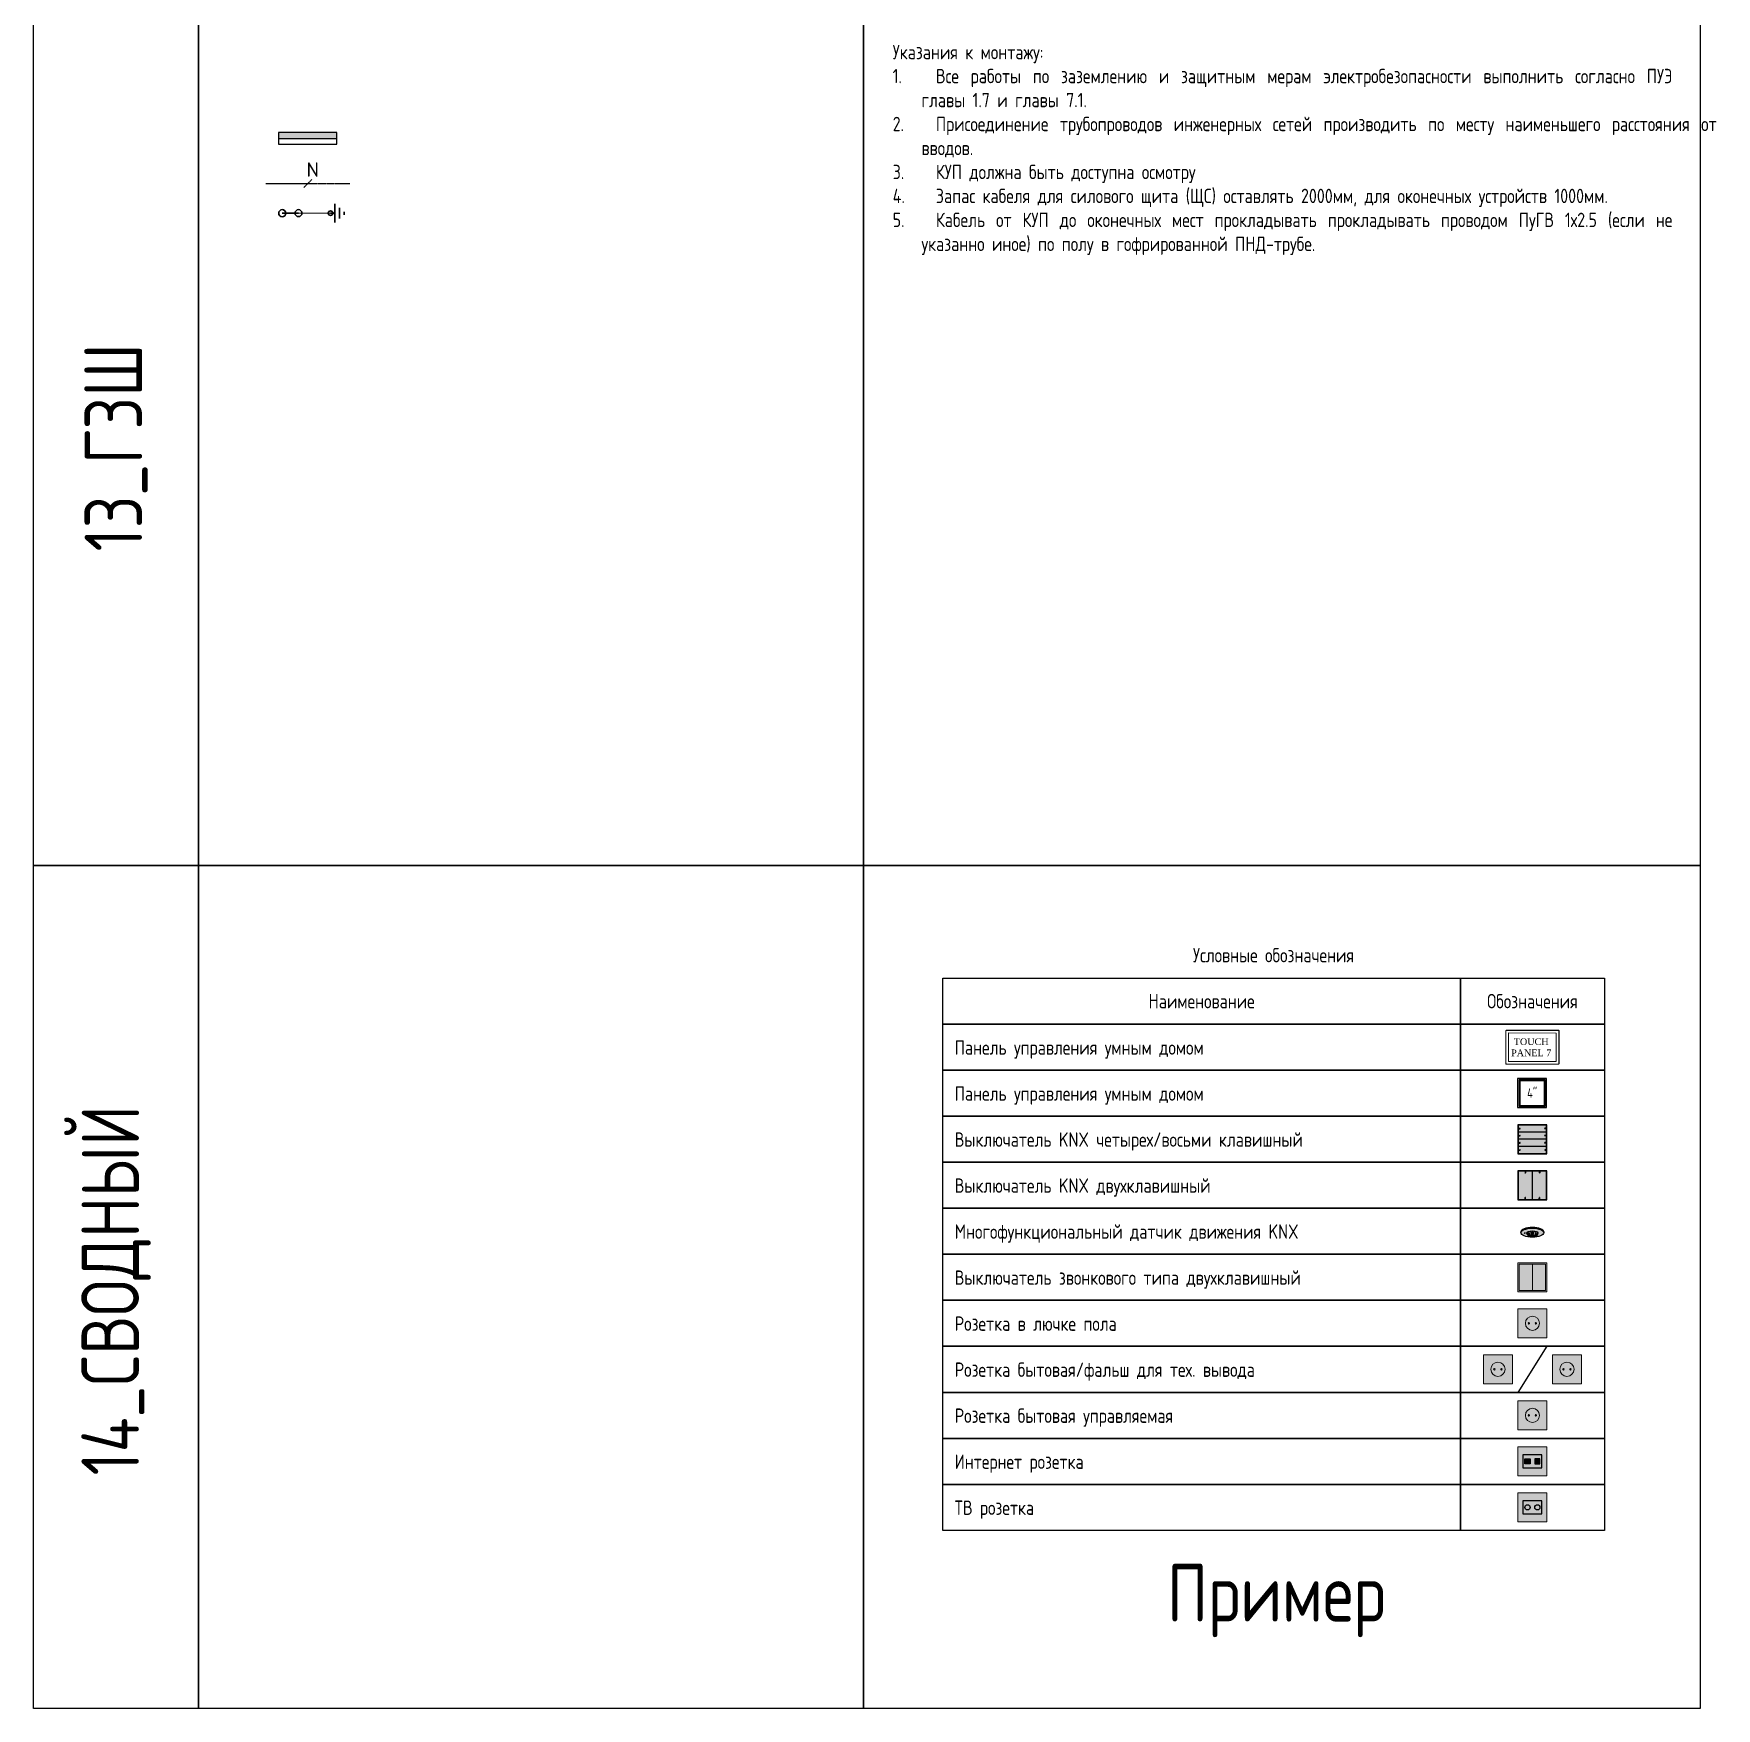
# Model space of a CAD drawing. Header units: millimetres. Extents: x -298345 to 861279, y -149517 to 72226.
# Drawn here: x -215071 to -185825, y -149517 to -120404 of the extents above; entities that cross this region are included whole.
import ezdxf

# ---------------------------------------------------------------- set-up
doc = ezdxf.new("R2010")
doc.units = ezdxf.units.MM
doc.set_wipeout_variables(frame=1)
doc.linetypes.add('ACAD_ISO04W100', pattern=[30, 24, -3, 0, -3])
doc.layers.get('0').update_dxf_attribs({"plot": 0})
for name, color, linetype in [('0_UNC_0 Щит', 1, 'Continuous'), ('0_Легенда', 7, 'Continuous'), ('0UN_10_Сводный', 1, 'Continuous'), ('0UNC_13_Сводный', 1, 'Continuous')]:
    doc.layers.add(name, color=color, linetype=linetype)
doc.layers.add('0_UNC_13 ГЗШ. Оборудование', color=7, linetype='Continuous', true_color=0x00a552)
doc.layers.add('0_UNC_13 ГЗШ. Трассы', color=7, linetype='ACAD_ISO04W100', true_color=0x00a552)
doc.styles.get("Standard").update_dxf_attribs({"font": 'arial.ttf'})
doc.styles.add('Unecom', font='GOST2304A_0.ttf', dxfattribs={"height": 2.5})
doc.styles.add('СГЕНЕРИР_СТИЛЬ_1', font='')
doc.styles.get('СГЕНЕРИР_СТИЛЬ_1').set_extended_font_data('Arial Кириллический')

# ---------------------------------------------------------------- blocks, each defined once
blk = doc.blocks.new('ЩС-65')
h = blk.add_hatch(color=1)
h.dxf.hatch_style = 1
h.paths.add_polyline_path([(1014, 0), (1014, 101), (0, 101), (0, 0)])
at = {"color": 1}
for points in [[(0, 101), (0, -101), (1014, -101), (1014, 101), (0, 101)], [(0, 0), (1014, 0)]]:
    blk.add_lwpolyline(points, dxfattribs=at)
blk = doc.blocks.new('*U46')
at = {"color": 5, "linetype": 'ByBlock', "lineweight": 15}
blk.add_lwpolyline([(-0.04, -0.03), (7.06, 7.06)], dxfattribs=at)
at = {"color": 3, "lineweight": 30}
for points in [[(5.98, 10.09), (10.08, 5.99)], [(7.06, 7.06), (8.04, 8.03)], [(7.87, 10.24), (10.23, 7.88)], [(9.74, 10.41), (10.41, 9.74)]]:
    blk.add_lwpolyline(points, dxfattribs=at)
at = {"linetype": 'ByBlock', "lineweight": 30}
blk.add_lwpolyline([(-3.62, -3.61), (-0.01, -0.01)], dxfattribs=at)
at = {"color": 3, "lineweight": 30}
blk.add_circle((7.06, 7.08), 0.721, dxfattribs=at)
at = {"color": 5, "linetype": 'ByBlock', "lineweight": 30}
blk.add_circle((-0.04, -0.01), 1.09, dxfattribs=at)
at = {"linetype": 'ByBlock', "lineweight": 30}
blk.add_circle((-3.62, -3.61), 1.11, dxfattribs=at)
blk = doc.blocks.new('*U75')
at = {"layer": '0_Легенда'}
for points in [[(0, 0), (115, 0), (115, -8), (0, -8)], [(0, 0), (90, 0), (90, -8), (0, -8)], [(90, 0), (115, 0), (115, -8), (90, -8)]]:
    blk.add_lwpolyline(points, close=True, dxfattribs=at)
at = {"layer": '0_Легенда', "char_height": 2.5, "attachment_point": 5, "style": 'Unecom'}
for s, insert, width in [('Условные обозначения', (57.5, 4), 115), ('\\pxqc;Наименование', (45, -4), 90), ('\\pxqc;Обозначения', (102.5, -4), 25)]:
    blk.add_mtext(s, dxfattribs=dict(at, insert=insert, width=width))
blk = doc.blocks.new('Crestron ТSW-760')
at = {"color": 0}
blk.add_wipeout([(18, 764), (1180, 764), (1184, 764), (1186, 764), (1188, 763), (1190, 761), (1192, 760), (1194, 758), (1196, 755), (1198, 751), (1198, 746), (1198, 18), (1198, 15), (1198, 13), (1197, 11), (1196, 9), (1195, 8), (1194, 6), (1193, 5), (1192, 4), (1190, 3), (1188, 2), (1186, 1), (1183, 0), (1180, 0), (18, 0), (14, 0), (12, 1), (11, 1), (10, 2), (8, 3), (7, 4), (5, 6), (3, 7), (2, 9), (1, 11), (1, 14), (0, 17), (0, 18), (0, 746), (0, 749), (0, 750), (1, 751), (1, 753), (2, 754), (3, 756), (3, 757), (4, 758), (5, 759), (6, 760), (7, 761), (9, 762), (10, 762), (11, 763), (12, 764), (15, 764), (17, 764)], dxfattribs=at).dxf.layer = '0UNC_13_Сводный'
at = {"layer": '0UNC_13_Сводный', "color": 0, "lineweight": 13}
for points in [[(1180, 764), (18, 764)], [(1180, 764), (18, 764)], [(18, 762), (18, 764)], [(1180, 762), (18, 762)], [(18, 760), (1180, 760)], [(18, 760), (18, 759)], [(18, 759), (1180, 759)], [(1180, 759), (18, 759)], [(1180, 758), (18, 758)], [(1180, 762), (1180, 764)], [(1180, 760), (1180, 759)], [(2, 746), (0, 746)], [(0, 746), (0, 18)], [(1, 746), (1, 18)], [(2, 746), (2, 18)], [(5, 746), (5, 746)], [(5, 746), (5, 33)], [(5, 18), (5, 746)], [(5, 18), (5, 746)], [(6, 746), (6, 18)], [(63, 65), (63, 700)], [(65, 701), (1130, 700)], [(1130, 700), (1130, 65)], [(1192, 18), (1192, 746)], [(1193, 746), (1193, 18)], [(1193, 33), (1193, 746)], [(1194, 746), (1193, 746)], [(1194, 746), (1194, 18)], [(1196, 18), (1196, 746)], [(1196, 746), (1198, 746)], [(1198, 18), (1198, 746)], [(1198, 18), (1198, 746)], [(2, 18), (0, 18)], [(5, 33), (5, 33)], [(5, 33), (6, 33)], [(6, 33), (5, 33)], [(5, 18), (5, 33)], [(5, 18), (5, 18)], [(18, 6), (1180, 6)], [(18, 5), (1180, 5)], [(1180, 5), (18, 5)], [(1180, 5), (18, 5)], [(18, 5), (18, 5)], [(18, 2), (1180, 2)], [(18, 2), (18, 0)], [(18, 1), (1180, 1)], [(18, 0), (1180, 0)], [(1130, 65), (65, 63)], [(1135, 0), (1135, 0)], [(1159, 0), (1135, 0)], [(1136, 0), (1136, 0)], [(1136, 0), (1136, 0)], [(1158, 0), (1136, 0)], [(1138, 0), (1138, 0)], [(1138, 0), (1156, 0)], [(1155, 0), (1155, 0)], [(1158, 0), (1158, 0)], [(1158, 0), (1158, 0)], [(1159, 0), (1159, 0)], [(1180, 5), (1180, 5)], [(1180, 2), (1180, 0)], [(1193, 33), (1192, 33)], [(1193, 33), (1192, 33)], [(1193, 18), (1193, 33)], [(1193, 33), (1193, 33)], [(1194, 18), (1193, 18)], [(1196, 18), (1198, 18)]]:
    blk.add_lwpolyline(points, dxfattribs=at)
for points in [[(18, 764), (8, 764), (0, 756), (0, 746)], [(18, 764), (8, 764), (1, 756), (1, 746)], [(18, 762), (9, 762), (2, 755), (2, 746)], [(18, 760), (11, 760), (5, 754), (5, 746)], [(18, 759), (11, 759), (5, 753), (5, 746)], [(18, 759), (11, 759), (5, 754), (5, 746)], [(18, 758), (11, 758), (6, 753), (6, 746)], [(1198, 746), (1198, 756), (1190, 764), (1180, 764)], [(1198, 746), (1198, 756), (1190, 764), (1180, 764)], [(1196, 746), (1196, 755), (1189, 762), (1180, 762)], [(1194, 746), (1194, 754), (1188, 760), (1180, 760)], [(1193, 746), (1193, 753), (1187, 759), (1180, 759)], [(1193, 746), (1193, 754), (1188, 759), (1180, 759)], [(1192, 746), (1192, 753), (1187, 758), (1180, 758)], [(65, 701), (64, 701), (63, 701), (63, 700)], [(0, 18), (0, 8), (8, 0), (18, 0)], [(1, 18), (1, 8), (8, 1), (18, 1)], [(2, 18), (2, 9), (9, 2), (18, 2)], [(5, 18), (5, 11), (11, 5), (18, 5)], [(5, 18), (5, 11), (11, 5), (18, 5)], [(5, 18), (5, 11), (11, 5), (18, 5)], [(6, 18), (6, 11), (11, 6), (18, 6)], [(63, 65), (63, 64), (64, 63), (65, 63)], [(1138, 0), (1136, 0), (1135, 0), (1135, 0)], [(1159, 0), (1159, 0), (1158, 0), (1156, 0)], [(1180, 6), (1187, 6), (1192, 11), (1192, 18)], [(1180, 5), (1187, 5), (1193, 11), (1193, 18)], [(1180, 5), (1188, 5), (1193, 11), (1193, 18)], [(1180, 5), (1188, 5), (1194, 11), (1194, 18)], [(1180, 2), (1189, 2), (1196, 9), (1196, 18)], [(1180, 1), (1190, 1), (1198, 8), (1198, 18)], [(1180, 0), (1190, 0), (1198, 8), (1198, 18)]]:
    blk.add_open_spline(points, degree=3, dxfattribs=at)
at = {"layer": '0UNC_13_Сводный', "color": 0, "lineweight": 13, "insert": (571, 381), "char_height": 150, "width": 1016.16, "attachment_point": 5}
blk.add_mtext('{\\fTimes New Roman|b0|i0|c0|p18;TOUCH PANEL \\fTimes New Roman|b0|i0|c204|p18;7}', dxfattribs=at)
blk = doc.blocks.new('2-х звонок')
at = {"ltscale": 10, "true_color": 0xc8c92d}
h = blk.add_hatch(color=52, dxfattribs=at)
h.dxf.hatch_style = 1
h.paths.add_polyline_path([(215, -215), (215, 215), (-215, 215), (-215, -215)])
at = {"layer": '0UNC_13_Сводный', "color": 0, "lineweight": 5, "ltscale": 10}
blk.add_line((0, 195), (0, -195), dxfattribs=at)
for points in [[(-215, 215), (215, 215), (215, -215), (-215, -215)], [(-195, 195), (195, 195), (195, -195), (-195, -195)]]:
    blk.add_lwpolyline(points, close=True, dxfattribs=at)
blk = doc.blocks.new('*U77')
at = {"layer": '0_Легенда'}
for points in [[(0, 0), (90, 0), (90, -8), (0, -8)], [(90, 0), (115, 0), (115, -8), (90, -8)]]:
    blk.add_lwpolyline(points, close=True, dxfattribs=at)
at = {"layer": '0_Легенда', "style": 'Unecom'}
blk.add_attdef('НАИМЕНОВАНИЕ', (2.08, -5.31), '', height=2.5, dxfattribs=at)
blk = doc.blocks.new('*U79')
at = {"layer": '0_Легенда'}
for points in [[(0, 0), (90, 0), (90, -8), (0, -8)], [(90, 0), (115, 0), (115, -8), (90, -8)]]:
    blk.add_lwpolyline(points, close=True, dxfattribs=at)
at = {"layer": '0_Легенда', "style": 'Unecom'}
blk.add_attdef('НАИМЕНОВАНИЕ', (2.08, -5.31), '', height=2.5, dxfattribs=at)
blk = doc.blocks.new('*U81')
at = {"layer": '0_Легенда'}
for points in [[(0, 0), (90, 0), (90, -8), (0, -8)], [(90, 0), (115, 0), (115, -8), (90, -8)]]:
    blk.add_lwpolyline(points, close=True, dxfattribs=at)
at = {"layer": '0_Легенда', "style": 'Unecom'}
blk.add_attdef('НАИМЕНОВАНИЕ', (2.08, -5.31), '', height=2.5, dxfattribs=at)
blk = doc.blocks.new('*U83')
at = {"layer": '0_Легенда'}
for points in [[(0, 0), (90, 0), (90, -8), (0, -8)], [(90, 0), (115, 0), (115, -8), (90, -8)]]:
    blk.add_lwpolyline(points, close=True, dxfattribs=at)
at = {"layer": '0_Легенда', "style": 'Unecom'}
blk.add_attdef('НАИМЕНОВАНИЕ', (2.08, -5.31), '', height=2.5, dxfattribs=at)
blk = doc.blocks.new('*U85')
at = {"layer": '0_Легенда'}
for points in [[(0, 0), (90, 0), (90, -8), (0, -8)], [(90, 0), (115, 0), (115, -8), (90, -8)]]:
    blk.add_lwpolyline(points, close=True, dxfattribs=at)
at = {"layer": '0_Легенда', "style": 'Unecom'}
blk.add_attdef('НАИМЕНОВАНИЕ', (2.08, -5.31), '', height=2.5, dxfattribs=at)
blk = doc.blocks.new('*U87')
at = {"layer": '0_Легенда'}
for points in [[(0, 0), (90, 0), (90, -8), (0, -8)], [(90, 0), (115, 0), (115, -8), (90, -8)]]:
    blk.add_lwpolyline(points, close=True, dxfattribs=at)
at = {"layer": '0_Легенда', "style": 'Unecom'}
blk.add_attdef('НАИМЕНОВАНИЕ', (2.08, -5.31), '', height=2.5, dxfattribs=at)
blk = doc.blocks.new('ДД-360')
at = {"color": 7, "linetype": 'ByBlock'}
blk.add_wipeout([(-3.9, -0.35), (-3.9, -0.2), (-3.87, -0.02), (-3.83, 0.09), (-3.76, 0.21), (-3.68, 0.31), (-3.58, 0.41), (-3.48, 0.49), (-3.37, 0.57), (-3.27, 0.64), (-3.12, 0.72), (-2.94, 0.81), (-2.83, 0.85), (-2.7, 0.91), (-2.62, 0.94), (-2.49, 0.98), (-2.41, 1.01), (-2.24, 1.06), (-2.13, 1.08), (-1.94, 1.13), (-1.79, 1.16), (-1.68, 1.18), (-1.49, 1.22), (-1.38, 1.23), (-1.25, 1.25), (-1.15, 1.27), (-1.02, 1.28), (-0.93, 1.29), (-0.75, 1.31), (-0.46, 1.32), (-0.31, 1.33), (-0.17, 1.33), (-0.04, 1.33), (0.19, 1.33), (0.36, 1.33), (0.5, 1.32), (0.64, 1.31), (0.69, 1.31), (0.82, 1.3), (0.95, 1.29), (1.06, 1.28), (1.13, 1.27), (1.29, 1.25), (1.43, 1.23), (1.54, 1.21), (1.64, 1.19), (1.77, 1.17), (1.88, 1.15), (1.99, 1.12), (2.08, 1.1), (2.18, 1.08), (2.26, 1.05), (2.4, 1.01), (2.53, 0.97), (2.61, 0.94), (2.7, 0.91), (2.8, 0.87), (2.9, 0.83), (3.01, 0.78), (3.08, 0.75), (3.17, 0.7), (3.22, 0.67), (3.28, 0.64), (3.42, 0.54), (3.47, 0.51), (3.52, 0.47), (3.56, 0.43), (3.61, 0.39), (3.64, 0.36), (3.67, 0.33), (3.69, 0.31), (3.76, 0.22), (3.81, 0.14), (3.85, 0.07), (3.89, -0.07), (3.9, -0.12), (3.91, -0.29), (3.91, -0.35), (3.91, -0.44), (3.91, -0.5), (3.9, -0.61), (3.88, -0.68), (3.86, -0.74), (3.82, -0.82), (3.78, -0.89), (3.74, -0.94), (3.69, -1), (3.65, -1.05), (3.57, -1.12), (3.52, -1.16), (3.48, -1.19), (3.44, -1.22), (3.39, -1.25), (3.35, -1.28), (3.29, -1.32), (3.29, -1.32), (3.22, -1.36), (3.16, -1.39), (3.12, -1.42), (3.1, -1.43), (3.1, -1.43), (3.02, -1.47), (2.99, -1.48), (2.93, -1.51), (2.89, -1.52), (2.84, -1.55), (2.81, -1.56), (2.76, -1.58), (2.73, -1.59), (2.68, -1.61), (2.68, -1.61), (2.58, -1.65), (2.55, -1.66), (2.47, -1.68), (2.38, -1.71), (2.34, -1.72), (2.24, -1.75), (2.16, -1.77), (2.07, -1.79), (1.95, -1.82), (1.84, -1.85), (1.72, -1.87), (1.61, -1.89), (1.48, -1.91), (1.4, -1.92), (1.29, -1.94), (1.18, -1.96), (1.08, -1.97), (1.01, -1.97), (0.87, -1.99), (0.76, -2), (0.67, -2), (0.56, -2.01), (0.46, -2.02), (0.39, -2.02), (0.3, -2.02), (0.12, -2.03), (-0.05, -2.03), (-0.13, -2.02), (-0.24, -2.02), (-0.35, -2.02), (-0.45, -2.02), (-0.52, -2.01), (-0.61, -2.01), (-0.7, -2), (-0.77, -2), (-0.87, -1.99), (-0.96, -1.98), (-1.1, -1.96), (-1.19, -1.95), (-1.3, -1.94), (-1.5, -1.91), (-1.63, -1.89), (-1.75, -1.86), (-1.83, -1.85), (-2, -1.81), (-2.11, -1.78), (-2.19, -1.76), (-2.26, -1.74), (-2.39, -1.7), (-2.39, -1.7), (-2.48, -1.67), (-2.53, -1.66), (-2.58, -1.64), (-2.66, -1.61), (-2.76, -1.58), (-2.83, -1.55), (-2.89, -1.52), (-2.95, -1.5), (-3.02, -1.46), (-3.08, -1.43), (-3.18, -1.38), (-3.24, -1.34), (-3.34, -1.28), (-3.41, -1.24), (-3.49, -1.17), (-3.55, -1.13), (-3.64, -1.04), (-3.7, -0.98), (-3.75, -0.91), (-3.8, -0.83), (-3.84, -0.76), (-3.87, -0.67), (-3.89, -0.6), (-3.9, -0.54), (-3.9, -0.5), (-3.9, -0.45), (-3.9, -0.41)], dxfattribs=at).dxf.layer = '0UNC_13_Сводный'
at = {"linetype": 'ByBlock', "ltscale": 0.4, "true_color": 0xf27172}
h = blk.add_hatch(color=11, dxfattribs=at)
h.dxf.hatch_style = 1
edge = h.paths.add_edge_path()
edge.add_ellipse((0.01, -0.5), major_axis=(-3.9, 0), ratio=0.392069, start_angle=180, end_angle=360)
edge.add_ellipse((0.01, -0.5), major_axis=(-3.9, 0), ratio=0.392069, start_angle=0, end_angle=180)
edge = h.paths.add_edge_path()
edge.add_ellipse((0.01, -0.5), major_axis=(-3.9, 0), ratio=0.392069, start_angle=180, end_angle=360, ccw=False)
edge.add_line((3.91, -0.5), (3.91, -0.2))
edge.add_ellipse((0.01, -0.2), major_axis=(-3.9, 0), ratio=0.392069, start_angle=180, end_angle=360)
edge.add_line((-3.9, -0.2), (-3.9, -0.5))
at = {"layer": '0UNC_13_Сводный', "color": 7, "ltscale": 0.01}
for p, q in [((-0.02, -1.89), (0, 0.01)), ((-3.9, -0.2), (-3.9, -0.5)), ((3.91, -0.2), (3.91, -0.5))]:
    blk.add_line(p, q, dxfattribs=at)
for centre, radius, start, end in [((0.28, 0.28), 2.19, 195.4323, 262.9035), ((0.84, 0.12), 2.19, 186.2938, 246.6033), ((3.32, 0.22), 3.95, 183.335, 212.2417), ((-3.32, 0.29), 3.95, 326.5333, 355.6566), ((-0.85, 0.14), 2.19, 292.1718, 353.3416), ((-0.27, 0.28), 2.19, 277.0965, 344.5677)]:
    blk.add_arc(centre, radius, start, end, dxfattribs=at)
for centre, major_axis, ratio, start_param, end_param in [((0.01, -0.2), (-3.9, 0), 0.392069, 3.141593, 6.283185), ((0.01, -0.5), (-1.99, 0), 0.255355, 3.141593, 6.283185), ((-2.61, -0.55), (-0.155, 0), 0.399747, 0.192123, 2.94947), ((0.01, -0.5), (1.99, 0), 0.702735, 3.141593, 6.283185)]:
    blk.add_ellipse(centre, major_axis=major_axis, ratio=ratio, start_param=start_param, end_param=end_param, dxfattribs=at)
for centre, major_axis, ratio in [((0.01, -0.5), (-3.9, 0), 0.392069), ((-2.61, -0.58), (-0.155, 0), 0.399747)]:
    blk.add_ellipse(centre, major_axis=major_axis, ratio=ratio, dxfattribs=at)
blk = doc.blocks.new('*U89')
at = {"layer": '0_Легенда'}
for points in [[(0, 0), (90, 0), (90, -8), (0, -8)], [(90, 0), (115, 0), (115, -8), (90, -8)]]:
    blk.add_lwpolyline(points, close=True, dxfattribs=at)
at = {"layer": '0_Легенда', "style": 'Unecom'}
blk.add_attdef('НАИМЕНОВАНИЕ', (2.08, -5.31), '', height=2.5, dxfattribs=at)
blk = doc.blocks.new('*U91')
at = {"layer": '0_Легенда'}
for points in [[(0, 0), (90, 0), (90, -8), (0, -8)], [(90, 0), (115, 0), (115, -8), (90, -8)]]:
    blk.add_lwpolyline(points, close=True, dxfattribs=at)
at = {"layer": '0_Легенда', "style": 'Unecom'}
blk.add_attdef('НАИМЕНОВАНИЕ', (2.08, -5.31), '', height=2.5, dxfattribs=at)
blk = doc.blocks.new('*U93')
at = {"layer": '0_Легенда'}
for points in [[(0, 0), (90, 0), (90, -8), (0, -8)], [(90, 0), (115, 0), (115, -8), (90, -8)]]:
    blk.add_lwpolyline(points, close=True, dxfattribs=at)
at = {"layer": '0_Легенда', "style": 'Unecom'}
blk.add_attdef('НАИМЕНОВАНИЕ', (2.08, -5.31), '', height=2.5, dxfattribs=at)
blk = doc.blocks.new('*U74')
at = {"layer": '0UNC_13_Сводный', "true_color": 0xf8991e}
h = blk.add_hatch(color=30, dxfattribs=at)
h.dxf.hatch_style = 1
h.paths.add_polyline_path([(-2, -2), (-200, -2), (-200, -25), (-188, -25, -1), (-188, -28), (-200, -28), (-200, -51), (-2, -51), (-2, -28), (-14, -28, -1), (-14, -25), (-2, -25)])
h.paths.add_polyline_path([(-2, -51), (-200, -51), (-200, -74), (-188, -74, -1), (-188, -78), (-200, -78), (-200, -101), (-2, -101), (-2, -78), (-14, -78, -1), (-14, -74), (-2, -74)])
h.paths.add_polyline_path([(-2, -101), (-200, -101), (-200, -124), (-188, -124, -1), (-188, -128), (-200, -128), (-200, -151), (-2, -151), (-2, -128), (-14, -128, -1), (-14, -124), (-2, -124)])
h.paths.add_polyline_path([(-2, -151), (-200, -151), (-200, -174), (-188, -174, -1), (-188, -177), (-200, -177), (-200, -200), (-2, -200), (-2, -177), (-14, -177, -1), (-14, -174), (-2, -174)])
at = {"layer": '0UNC_13_Сводный'}
h = blk.add_hatch(color=6, dxfattribs=at)
h.dxf.hatch_style = 1
h.paths.add_polyline_path([(-200, -200), (-2, -200), (-2, -2), (-200, -2), (-200, -124), (-188, -124, -1), (-188, -128), (-200, -128)])
h = blk.add_hatch(color=5, dxfattribs=at)
h.dxf.hatch_style = 1
h.paths.add_polyline_path([(-200, -200), (-2, -200), (-2, -2), (-200, -2), (-200, -74), (-188, -74, -1), (-188, -78), (-200, -78)])
h = blk.add_hatch(color=6, dxfattribs=at)
h.dxf.hatch_style = 1
h.paths.add_polyline_path([(-188, -28, 1), (-188, -25), (-200, -25), (-200, -28)])
h = blk.add_hatch(color=5, dxfattribs=at)
h.dxf.hatch_style = 1
h.paths.add_polyline_path([(-2, -28), (-2, -25), (-14, -25, 1), (-14, -28)])
h = blk.add_hatch(color=6, dxfattribs=at)
h.dxf.hatch_style = 1
h.paths.add_polyline_path([(-2, -78), (-2, -74), (-14, -74, 1), (-14, -78)])
h = blk.add_hatch(color=5, dxfattribs=at)
h.dxf.hatch_style = 1
h.paths.add_polyline_path([(-200, -174), (-200, -177), (-188, -177, 1), (-188, -174)])
h = blk.add_hatch(color=5, dxfattribs=at)
h.dxf.hatch_style = 1
h.paths.add_polyline_path([(-2, -128), (-2, -124), (-14, -124, 1), (-14, -128)])
h = blk.add_hatch(color=6, dxfattribs=at)
h.dxf.hatch_style = 1
h.paths.add_polyline_path([(-14, -174, 1), (-14, -177), (-2, -177), (-2, -174)])
at = {"layer": '0UNC_13_Сводный', "color": 0, "linetype": 'ByBlock', "lineweight": -2}
for points in [[(-202, 0), (-202, -202), (0, -202), (0, 0), (-202, 0)], [(-200, -25), (-188, -25)], [(-200, -25), (-200, -28)], [(-200, -28), (-188, -28)], [(-2, -51), (-200, -51)], [(-200, -74), (-188, -74)], [(-200, -74), (-200, -78)], [(-200, -78), (-188, -78)], [(-2, -101), (-200, -101)], [(-2, -25), (-14, -25)], [(-2, -28), (-14, -28)], [(-2, -74), (-14, -74)], [(-2, -78), (-14, -78)], [(-2, -25), (-2, -28)], [(-2, -74), (-2, -78)], [(-200, -124), (-188, -124)], [(-200, -124), (-200, -128)], [(-200, -128), (-188, -128)], [(-2, -151), (-200, -151)], [(-200, -174), (-188, -174)], [(-200, -174), (-200, -177)], [(-200, -177), (-188, -177)], [(-2, -124), (-14, -124)], [(-2, -128), (-14, -128)], [(-2, -124), (-2, -128)]]:
    blk.add_lwpolyline(points, dxfattribs=at)
blk.add_lwpolyline([(-200, -2), (-200, -200), (-2, -200), (-2, -2)], close=True, dxfattribs=at)
blk.add_lwpolyline([(-2, -177), (-2, -174), (-14, -174, 1), (-14, -177)], format="xyb", close=True, dxfattribs=at)
for centre, start, end in [((-188, -27), 270, 90), ((-188, -76), 270, 90), ((-14, -27), 90, 270), ((-14, -76), 90, 270), ((-188, -126), 270, 90), ((-188, -175), 270, 90), ((-14, -126), 90, 270)]:
    blk.add_arc(centre, 1.87, start, end, dxfattribs=at)
blk = doc.blocks.new('*U73')
at = {"layer": '0UNC_13_Сводный', "true_color": 0xf8991e}
h = blk.add_hatch(color=30, dxfattribs=at)
h.dxf.hatch_style = 1
h.paths.add_polyline_path([(-2, -200), (-2, -2), (-200, -2), (-200, -200)])
at = {"layer": '0UNC_13_Сводный'}
h = blk.add_hatch(color=5, dxfattribs=at)
h.dxf.hatch_style = 1
h.paths.add_polyline_path([(-152, -14, 1), (-149, -14), (-149, -2), (-152, -2)])
h = blk.add_hatch(color=6, dxfattribs=at)
h.dxf.hatch_style = 1
h.paths.add_polyline_path([(-53, -14, 1), (-50, -14), (-50, -2), (-53, -2)])
h = blk.add_hatch(color=6, dxfattribs=at)
h.dxf.hatch_style = 1
h.paths.add_polyline_path([(-149, -188, 1), (-152, -188), (-152, -200), (-149, -200)])
h = blk.add_hatch(color=5, dxfattribs=at)
h.dxf.hatch_style = 1
h.paths.add_polyline_path([(-53, -200), (-50, -200), (-50, -188, 1), (-53, -188)])
at = {"layer": '0UNC_13_Сводный', "color": 0, "linetype": 'ByBlock', "lineweight": -2}
for points in [[(-202, 0), (-202, -202), (0, -202), (0, 0), (-202, 0)], [(-200, -50), (-200, -53)], [(-152, -2), (-152, -14)], [(-149, -2), (-149, -14)], [(-101, -200), (-101, -2)], [(-53, -2), (-53, -14)], [(-50, -2), (-50, -14)], [(-2, -50), (-2, -53)], [(-200, -149), (-200, -152)], [(-152, -200), (-152, -188)], [(-149, -200), (-149, -188)], [(-53, -200), (-53, -188)], [(-50, -200), (-50, -188)], [(-2, -149), (-2, -152)]]:
    blk.add_lwpolyline(points, dxfattribs=at)
blk.add_lwpolyline([(-200, -2), (-200, -200), (-2, -200), (-2, -2)], close=True, dxfattribs=at)
blk.add_lwpolyline([(-200, -2), (-200, -200), (-2, -200), (-2, -2)], close=True, dxfattribs=at)
for centre, start, end in [((-151, -14), 180, 360), ((-51, -14), 180, 360), ((-151, -188), 0, 180), ((-51, -188), 0, 180)]:
    blk.add_arc(centre, 1.87, start, end, dxfattribs=at)
blk = doc.blocks.new('*U97')
at = {"layer": '0_Легенда'}
for points in [[(0, 0), (90, 0), (90, -8), (0, -8)], [(90, 0), (115, 0), (115, -8), (90, -8)]]:
    blk.add_lwpolyline(points, close=True, dxfattribs=at)
at = {"layer": '0_Легенда', "style": 'Unecom'}
blk.add_attdef('НАИМЕНОВАНИЕ', (2.08, -5.31), '', height=2.5, dxfattribs=at)
blk = doc.blocks.new('Интернет')
at = {"layer": '0UNC_13_Сводный', "ltscale": 10, "true_color": 0xf8d731}
h = blk.add_hatch(color=40, dxfattribs=at)
h.dxf.hatch_style = 1
h.paths.add_polyline_path([(125, 125), (-125, 125), (-125, -125), (125, -125)])
at = {"layer": '0UNC_13_Сводный', "ltscale": 0.4, "true_color": 0x000000}
h = blk.add_hatch(color=18, dxfattribs=at)
h.dxf.hatch_style = 1
h.paths.add_polyline_path([(-65, 23), (-65, -22), (-20, -22), (-20, 23)])
h = blk.add_hatch(color=18, dxfattribs=at)
h.dxf.hatch_style = 1
h.paths.add_polyline_path([(20, 23), (20, -22), (65, -22), (65, 23)])
at = {"layer": '0UNC_13_Сводный', "color": 7, "lineweight": 5, "ltscale": 10}
blk.add_lwpolyline([(-125, 125), (125, 125), (125, -125), (-125, -125)], close=True, dxfattribs=at)
at = {"layer": '0UNC_13_Сводный', "color": 18, "ltscale": 0.4, "true_color": 0x000000}
blk.add_lwpolyline([(-82, 57), (-82, -57), (82, -57), (82, 57)], close=True, dxfattribs=at)
for points in [[(-20, 23), (-20, -22), (-65, -22), (-65, 23), (-20, 23)], [(20, 23), (20, -22), (65, -22), (65, 23), (20, 23)]]:
    blk.add_lwpolyline(points, dxfattribs=at)
blk = doc.blocks.new('*U95')
at = {"layer": '0_Легенда'}
for points in [[(0, 0), (90, 0), (90, -8), (0, -8)], [(90, 0), (115, 0), (115, -8), (90, -8)]]:
    blk.add_lwpolyline(points, close=True, dxfattribs=at)
at = {"layer": '0_Легенда', "style": 'Unecom'}
blk.add_attdef('НАИМЕНОВАНИЕ', (2.08, -5.31), '', height=2.5, dxfattribs=at)
blk = doc.blocks.new('Вид термостата')
at = {"color": 0}
blk.add_wipeout([(-77.5, 77.5), (77.5, 77.5), (77.5, -77.5), (-77.5, -77.5)], dxfattribs=at).dxf.layer = '0UNC_13_Сводный'
at = {"layer": '0UNC_13_Сводный', "ltscale": 0.002, "true_color": 0xa06327}
h = blk.add_hatch(color=25, dxfattribs=at)
h.dxf.hatch_style = 1
h.paths.add_polyline_path([(-77.5, 77.5), (-77.5, -77.5), (77.5, -77.5), (77.5, 77.5)])
h.paths.add_polyline_path([(-70.2, 70.2), (70.2, 70.2), (70.2, -70.2), (-70.2, -70.2)], flags=16)
at = {"layer": '0UNC_13_Сводный', "color": 7, "ltscale": 0.002}
for points in [[(77.5, 77.5), (-77.5, 77.5), (-77.5, -77.5), (77.5, -77.5)], [(70.2, 70.2), (-70.2, 70.2), (-70.2, -70.2), (70.2, -70.2)], [(-66.3, 66.3), (-66.3, -65.9), (66.3, -65.9), (66.3, 66.3)]]:
    blk.add_lwpolyline(points, close=True, dxfattribs=at)
at = {"layer": '0UNC_13_Сводный', "color": 7, "ltscale": 0.002, "insert": (0, 0), "char_height": 50, "attachment_point": 5, "style": 'Unecom'}
blk.add_mtext_dynamic_manual_height_columns('\\A1;4"', width=296.039, gutter_width=937.5, heights=[0], dxfattribs=at)
blk = doc.blocks.new('Ekinex розетка')
at = {"ltscale": 10, "true_color": 0xa06327}
h = blk.add_hatch(color=25, dxfattribs=at)
h.dxf.hatch_style = 1
h.paths.add_polyline_path([(430, 430), (0, 430), (0, 0), (430, 0)])
at = {"layer": '0UNC_13_Сводный', "color": 7, "lineweight": 5, "ltscale": 10}
blk.add_lwpolyline([(0, 430), (430, 430), (430, 0), (0, 0)], close=True, dxfattribs=at)
for centre, radius in [((215, 215), 105), ((162, 215), 10.6), ((267, 215), 10.6)]:
    blk.add_circle(centre, radius, dxfattribs=at)

msp = doc.modelspace()

# ---------------------------------------------------------------- hatches: boundary and pattern name
at = {"ltscale": 10}
h = msp.add_hatch(color=6, dxfattribs=at)
h.dxf.hatch_style = 1
h.paths.add_polyline_path([(-188769, -142571), (-189273, -142571), (-189273, -143075), (-188769, -143075)])
h = msp.add_hatch(color=3, dxfattribs=at)
h.dxf.hatch_style = 1
h.paths.add_polyline_path([(-188169, -143371), (-188673, -143371), (-188673, -143875), (-188169, -143875)])
h = msp.add_hatch(color=4, dxfattribs=at)
h.dxf.hatch_style = 1
h.paths.add_polyline_path([(-188769, -144171), (-189273, -144171), (-189273, -144675), (-188769, -144675)])
at = {"layer": '0UNC_13_Сводный', "ltscale": 10, "true_color": 0xf8d731}
h = msp.add_hatch(color=40, dxfattribs=at)
h.dxf.hatch_style = 1
h.paths.add_polyline_path([(-188769, -145771), (-189273, -145771), (-189273, -146275), (-188769, -146275)])

# ---------------------------------------------------------------- linework, layer by layer
at = {"ltscale": 0.05}
msp.add_line((-188769, -143223), (-189277, -144023), dxfattribs=at)
at = {"ltscale": 10}
for points in [[(-212203, -134862), (-215071, -134862), (-215071, -120208), (-212203, -120208)], [(-212203, -120208), (-200647, -120208), (-200647, -134862), (-212203, -134862)], [(-200647, -120208), (-186103, -120208), (-186103, -134862), (-200647, -134862)], [(-212203, -149517), (-215071, -149517), (-215071, -134862), (-212203, -134862)], [(-212203, -134862), (-200647, -134862), (-200647, -149517), (-212203, -149517)]]:
    msp.add_lwpolyline(points, close=True, dxfattribs=at)
at = {"ltscale": 0.05}
for centre in [(-189107, -146023), (-188935, -146023)]:
    msp.add_circle(centre, 45.4, dxfattribs=at)
at = {"layer": '0_UNC_13 ГЗШ. Трассы'}
for points in [[(-211037, -123009), (-209574, -123009)], [(-210376, -123080), (-210235, -122938)]]:
    msp.add_lwpolyline(points, dxfattribs=at)
at = {"layer": '0UN_10_Сводный', "color": 7, "lineweight": 5, "ltscale": 10}
for points in [[(-189273, -142571), (-188769, -142571), (-188769, -143075), (-189273, -143075)], [(-189273, -144171), (-188769, -144171), (-188769, -144675), (-189273, -144675)]]:
    msp.add_lwpolyline(points, close=True, dxfattribs=at)
for centre, radius in [((-189021, -142823), 123), ((-189083, -142823), 12.4), ((-188960, -142823), 12.4), ((-189021, -144423), 123), ((-189083, -144423), 12.4), ((-188960, -144423), 12.4)]:
    msp.add_circle(centre, radius, dxfattribs=at)
at = {"layer": '0UNC_13_Сводный', "color": 7, "lineweight": 5, "ltscale": 10}
for points in [[(-188673, -143371), (-188169, -143371), (-188169, -143875), (-188673, -143875)], [(-189273, -145771), (-188769, -145771), (-188769, -146275), (-189273, -146275)]]:
    msp.add_lwpolyline(points, close=True, dxfattribs=at)
at = {"layer": '0UNC_13_Сводный', "color": 18, "ltscale": 0.4, "true_color": 0x000000}
msp.add_lwpolyline([(-189187, -145908), (-189187, -146138), (-188855, -146138), (-188855, -145908)], close=True, dxfattribs=at)
at = {"layer": '0UNC_13_Сводный', "color": 7, "lineweight": 5, "ltscale": 10}
for centre, radius in [((-188421, -143623), 123), ((-188483, -143623), 12.4), ((-188360, -143623), 12.4)]:
    msp.add_circle(centre, radius, dxfattribs=at)

# ---------------------------------------------------------------- block references
at = {"xscale": 100, "yscale": 100, "zscale": 100}
msp.add_blockref('*U75', (-199271, -136823), dxfattribs=at)
for name, p, values in [('*U79', (-199271, -139223), {'НАИМЕНОВАНИЕ': 'Выключатель KNX четырех/восьми клавишный'}), ('*U81', (-199271, -140023), {'НАИМЕНОВАНИЕ': 'Выключатель KNX двухклавишный'}), ('*U83', (-199271, -141623), {'НАИМЕНОВАНИЕ': 'Выключатель звонкового типа двухклавишный'}), ('*U93', (-199271, -142423), {'НАИМЕНОВАНИЕ': 'Розетка в лючке пола'}), ('*U85', (-199271, -143223), {'НАИМЕНОВАНИЕ': 'Розетка бытовая/фальш для тех. вывода'}), ('*U91', (-199271, -144023), {'НАИМЕНОВАНИЕ': 'Розетка бытовая управляемая'}), ('*U97', (-199271, -144823), {'НАИМЕНОВАНИЕ': 'Интернет розетка'}), ('*U87', (-199271, -145623), {'НАИМЕНОВАНИЕ': 'ТВ розетка'})]:
    msp.add_blockref(name, p, dxfattribs=at).add_auto_attribs(values)
at = {"color": 0, "linetype": 'ByBlock', "lineweight": -2, "xscale": 2.496786469939791, "yscale": 2.496786469939791, "zscale": 2.496786469939791}
for name, p in [('*U74', (-188769, -139371)), ('*U73', (-188769, -140171))]:
    msp.add_blockref(name, p, dxfattribs=at)
at = {"layer": '0_UNC_0 Щит', "color": 1}
msp.add_blockref('ЩС-65', (-210813, -122224), dxfattribs=at)
at = {"layer": '0_UNC_13 ГЗШ. Оборудование', "lineweight": 30, "xscale": 55.6260657730907, "yscale": 55.6260657730907, "zscale": 55.6260657730907, "rotation": 315}
msp.add_blockref('*U46', (-210466, -123525), dxfattribs=at)
at = {"layer": '0UN_10_Сводный', "lineweight": 25, "xscale": 51.12898823465277, "yscale": 51.12898823465277, "zscale": 51.12898823465277}
msp.add_blockref('ДД-360', (-189022, -141223), dxfattribs=at)
at = {"layer": '0UN_10_Сводный', "color": 7, "xscale": 1.173742715963566, "yscale": 1.173742715963566, "zscale": 1.173742715963566}
msp.add_blockref('2-х звонок', (-189021, -142023), dxfattribs=at)
at = {"layer": '0UN_10_Сводный', "ltscale": 10, "xscale": 1.173742715964202, "yscale": 1.173742715964202, "zscale": 1.173742715964202}
msp.add_blockref('Ekinex розетка', (-189873, -143875), dxfattribs=at)
at = {"layer": '0UN_10_Сводный', "xscale": 2.0174034677104, "yscale": 2.0174034677104, "zscale": 2.0174034677104}
msp.add_blockref('Интернет', (-189021, -145223), dxfattribs=at)

# ---------------------------------------------------------------- texts
at = {"style": 'Unecom'}
for s, insert, char_height, width, attachment_point in [('\\pxi-3,l3,sm1,qj,t3;Указания к монтажу:\\P\\pi-2,l2;{\\C0;1.^IВсе работы по заземлению и защитным мерам электробезопасности выполнить согласно ПУЭ главы 1.7 и главы 7.1.\\P2.^IПрисоединение трубопроводов инженерных сетей производить по месту наименьшего расстояния от вводов.\\P3.^IКУП должна быть доступна осмотру\\P4.^IЗапас кабеля для силового щита (ЩС) оставлять 2000мм, для оконечных устройств 1000мм.\\P5.^IКабель от КУП до оконечных мест прокладывать прокладывать проводом ПуГВ 1х2.5 (если не указанно иное) по полу в гофрированной ПНД-трубе.}', (-200140, -120599), 250, 13510.6, 1), ('{\\fGOST 2.304 type A|b0|i0|c204|p34;Пример}', (-193473, -147644), 1000, 14774.65, 5)]:
    msp.add_mtext(s, dxfattribs=dict(at, insert=insert, char_height=char_height, width=width, attachment_point=attachment_point))
at = {"char_height": 1000, "width": 14774.65, "attachment_point": 5, "rotation": 90, "style": 'Unecom'}
for s, insert in [('{\\fGOST 2.304 type A|b0|i0|c204|p34;13_ГЗШ}', (-213637, -127596)), ('{\\fGOST 2.304 type A|b0|i0|c204|p34;14_СВОДНЫЙ}', (-213637, -142250))]:
    msp.add_mtext(s, dxfattribs=dict(at, insert=insert))
at = {"layer": '0_UNC_13 ГЗШ. Трассы', "insert": (-209651, -122767), "char_height": 250, "width": 1354, "attachment_point": 5, "style": 'СГЕНЕРИР_СТИЛЬ_1'}
msp.add_mtext('\\pxql;{\\fISOCPEUR|b0|i0|c204|p34;N}', dxfattribs=at)

# ---------------------------------------------------------------- next in the draw order: block references
at = {"color": 5, "ltscale": 10, "xscale": 0.776494217687439, "yscale": 0.776494217687439, "zscale": 0.776494217687439}
msp.add_blockref('Crestron ТSW-760', (-189486, -138320), dxfattribs=at)
at = {"xscale": 100, "yscale": 100, "zscale": 100}
msp.add_blockref('*U89', (-199271, -140823), dxfattribs=at).add_auto_attribs({'НАИМЕНОВАНИЕ': 'Многофункциональный датчик движения KNX'})

# ---------------------------------------------------------------- next in the draw order: block references
for name, p in [('*U77', (-199271, -137623)), ('*U95', (-199271, -138423))]:
    msp.add_blockref(name, p, dxfattribs=at).add_auto_attribs({'НАИМЕНОВАНИЕ': 'Панель управления умным домом'})

# ---------------------------------------------------------------- next in the draw order: block references
at = {"layer": '0UN_10_Сводный', "color": 7, "xscale": 3.253470054419246, "yscale": 3.253470054419246, "zscale": 3.253470054419246}
msp.add_blockref('Вид термостата', (-189026, -138821), dxfattribs=at)

# ---------------------------------------------------------------- next in the draw order: linework, layer by layer
at = {"ltscale": 10}
msp.add_lwpolyline([(-200647, -134862), (-186103, -134862), (-186103, -149517), (-200647, -149517)], close=True, dxfattribs=at)

doc.saveas('drawing.dxf')
